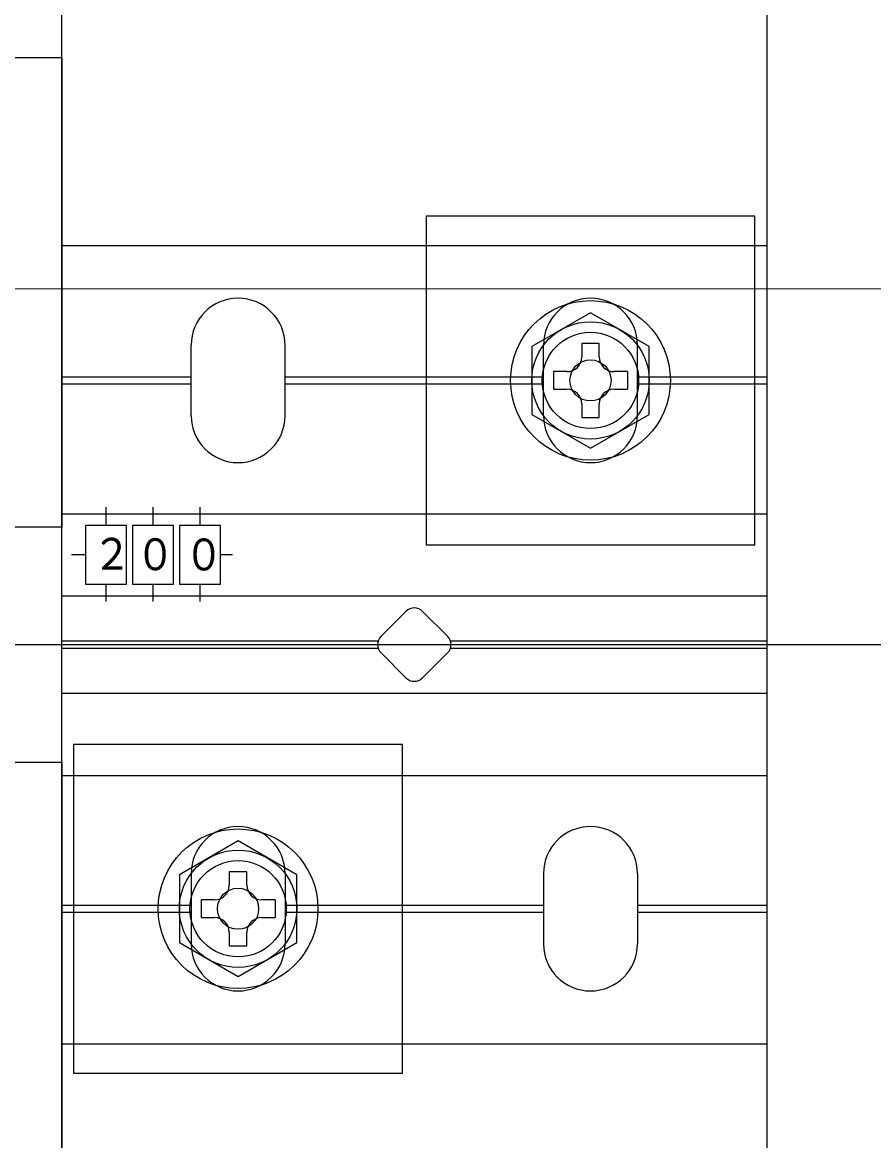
# Model space of a CAD drawing. Units: millimetres, scale not verified. Extents: x -875 to 875, y -1300 to 1294.
# Drawn here: x -56.9 to 15.6, y -844.4 to -749.2 of the extents above; entities that cross this region are included whole.
import ezdxf
from ezdxf.enums import TextEntityAlignment as Align

# ---------------------------------------------------------------- set-up
doc = ezdxf.new("R2010")
doc.units = ezdxf.units.MM
doc.header["$LTSCALE"] = 8
doc.layers.add('0-4_YKK_12', color=2, linetype='Continuous', lineweight=18)
doc.layers.add('0-5_YKK_13', color=4, linetype='Continuous')
doc.layers.add('0-9_YSS_K', color=3, linetype='Continuous')
doc.styles.add('ＭＳ ゴシック', font='')
doc.styles.get('ＭＳ ゴシック').set_extended_font_data('MS Gothic')

msp = doc.modelspace()

# ---------------------------------------------------------------- linework, layer by layer
at = {"layer": '0-4_YKK_12'}
msp.add_line((181.5, -771.891), (-178.5, -771.891), dxfattribs=at)
at = {"layer": '0-5_YKK_13'}
for p, q in [((-53.5, -768.191), (6.5, -768.191)), ((-42.5, -782.691), (-42.5, -776.691)), ((-34.5, -782.691), (-34.5, -776.691)), ((-12.5, -782.691), (-12.5, -776.691)), ((-7.75, -776.541), (-9.25, -776.541)), ((-9.25, -776.541), (-9.25, -777.691)), ((-7.75, -777.691), (-7.75, -776.541)), ((-4.5, -782.691), (-4.5, -776.691)), ((-10.5, -778.941), (-11.65, -778.941)), ((-5.35, -778.941), (-6.5, -778.941)), ((-5.35, -778.941), (-5.35, -780.441)), ((-53.5, -779.391), (-42.5, -779.391)), ((-53.5, -779.991), (-42.5, -779.991)), ((-34.5, -779.391), (-12.5, -779.391)), ((-34.5, -779.991), (-12.5, -779.991)), ((-4.5, -779.391), (6.5, -779.391)), ((-4.5, -779.991), (6.5, -779.991)), ((-6.5, -780.441), (-5.35, -780.441)), ((-9.25, -781.691), (-9.25, -782.841)), ((-7.75, -782.841), (-7.75, -781.691)), ((-9.25, -782.841), (-7.75, -782.841)), ((-49.75, -790.482), (-49.75, -792.041)), ((-45.75, -790.482), (-45.75, -792.041)), ((-41.75, -790.482), (-41.75, -792.041)), ((-53.5, -791.041), (6.5, -791.041)), ((-51.5, -794.541), (-52.671, -794.541)), ((-38.965, -794.541), (-40, -794.541)), ((-49.75, -797.041), (-49.75, -798.516)), ((-45.75, -797.041), (-45.75, -798.516)), ((-41.75, -797.041), (-41.75, -798.516)), ((-53.5, -798.041), (6.5, -798.041)), ((-26.328, -801.484), (-24.207, -799.363)), ((-22.793, -799.363), (-20.672, -801.484)), ((-26.575, -801.891), (-53.5, -801.891)), ((6.5, -801.891), (-20.425, -801.891)), ((-53.5, -802.491), (-26.575, -802.491)), ((-24.207, -805.02), (-26.328, -802.898)), ((-20.672, -802.898), (-22.793, -805.02)), ((-20.425, -802.491), (6.5, -802.491)), ((-53.5, -806.341), (6.5, -806.341)), ((-53.5, -813.341), (6.5, -813.341)), ((-42.5, -821.691), (-42.5, -827.691)), ((-37.75, -821.541), (-39.25, -821.541)), ((-39.25, -821.541), (-39.25, -822.691)), ((-37.75, -822.691), (-37.75, -821.541)), ((-34.5, -821.691), (-34.5, -827.691)), ((-12.5, -821.691), (-12.5, -827.691)), ((-4.5, -821.691), (-4.5, -827.691)), ((-53.5, -824.391), (-42.5, -824.391)), ((-40.5, -823.941), (-41.65, -823.941)), ((-35.35, -823.941), (-36.5, -823.941)), ((-35.35, -823.941), (-35.35, -825.441)), ((-34.5, -824.391), (-12.5, -824.391)), ((-4.5, -824.391), (6.5, -824.391)), ((-53.5, -824.991), (-42.5, -824.991)), ((-36.5, -825.441), (-35.35, -825.441)), ((-34.5, -824.991), (-12.5, -824.991)), ((-4.5, -824.991), (6.5, -824.991)), ((-39.25, -826.691), (-39.25, -827.841)), ((-37.75, -827.841), (-37.75, -826.691)), ((-39.25, -827.841), (-37.75, -827.841)), ((-53.5, -836.191), (6.5, -836.191))]:
    msp.add_line(p, q, dxfattribs=at)
for points in [[(6.5, -703.491), (6.5, -900.891), (-53.5, -900.891), (-53.5, -703.491)], [(-53.5, -752.191), (-53.5, -792.191), (-93.5, -792.191), (-93.5, -752.191)], [(-22.5, -765.691), (-22.5, -793.691), (5.5, -793.691), (5.5, -765.691)], [(-3.5, -776.804), (-8.5, -773.918), (-13.5, -776.804), (-13.5, -782.578), (-8.5, -785.465), (-3.5, -782.578)], [(-51.5, -797.041), (-48, -797.041), (-48, -792.041), (-51.5, -792.041)], [(-47.5, -797.041), (-44, -797.041), (-44, -792.041), (-47.5, -792.041)], [(-43.5, -797.041), (-40, -797.041), (-40, -792.041), (-43.5, -792.041)], [(-52.5, -810.691), (-52.5, -838.691), (-24.5, -838.691), (-24.5, -810.691)], [(-53.5, -812.191), (-53.5, -852.191), (-93.5, -852.191), (-93.5, -812.191)], [(-33.5, -821.804), (-38.5, -818.918), (-43.5, -821.804), (-43.5, -827.578), (-38.5, -830.465), (-33.5, -827.578)]]:
    msp.add_lwpolyline(points, close=True, dxfattribs=at)
for points in [[(-11.65, -778.941), (-11.65, -780.441), (-10.5, -780.441)], [(-41.65, -823.941), (-41.65, -825.441), (-40.5, -825.441)]]:
    msp.add_lwpolyline(points, dxfattribs=at)
for centre, radius in [((-8.5, -779.691), 6.8), ((-8.5, -779.691), 5), ((-8.5, -779.691), 4.1), ((-8.5, -779.691), 1.75), ((-38.5, -824.691), 6.8), ((-38.5, -824.691), 5), ((-38.5, -824.691), 4.1), ((-38.5, -824.691), 1.75)]:
    msp.add_circle(centre, radius, dxfattribs=at)
for centre, radius, start, end in [((-38.5, -776.691), 4, 0, 180), ((-8.5, -776.691), 4, 0, 180), ((-10.5, -777.691), 1.25, 270, 0), ((-6.5, -777.691), 1.25, 180, 270), ((-10.5, -781.691), 1.25, 0, 90), ((-6.5, -781.691), 1.25, 90, 180), ((-38.5, -782.691), 4, 180, 0), ((-8.5, -782.691), 4, 180, 0), ((-23.5, -800.07), 1, 45, 135), ((-25.621, -802.191), 1, 135, 225), ((-21.379, -802.191), 1, 315, 45), ((-23.5, -804.313), 1, 225, 315), ((-38.5, -821.691), 4, 0, 180), ((-8.5, -821.691), 4, 0, 180), ((-40.5, -822.691), 1.25, 270, 0), ((-36.5, -822.691), 1.25, 180, 270), ((-40.5, -826.691), 1.25, 0, 90), ((-36.5, -826.691), 1.25, 90, 180), ((-38.5, -827.691), 4, 180, 0), ((-8.5, -827.691), 4, 180, 0)]:
    msp.add_arc(centre, radius, start, end, dxfattribs=at)
at = {"layer": '0-9_YSS_K'}
msp.add_line((-388.5, -802.191), (731.5, -802.191), dxfattribs=at)

# ---------------------------------------------------------------- texts
at = {"layer": '0-5_YKK_13', "style": 'ＭＳ ゴシック', "width": 0.9}
for s, p in [('２', (-50.906, -796.623)), ('０', (-47.217, -796.663)), ('０', (-43.08, -796.681))]:
    msp.add_text(s, height=2.711, dxfattribs=at).set_placement(p, align=Align.BOTTOM_LEFT)

doc.saveas('drawing.dxf')
